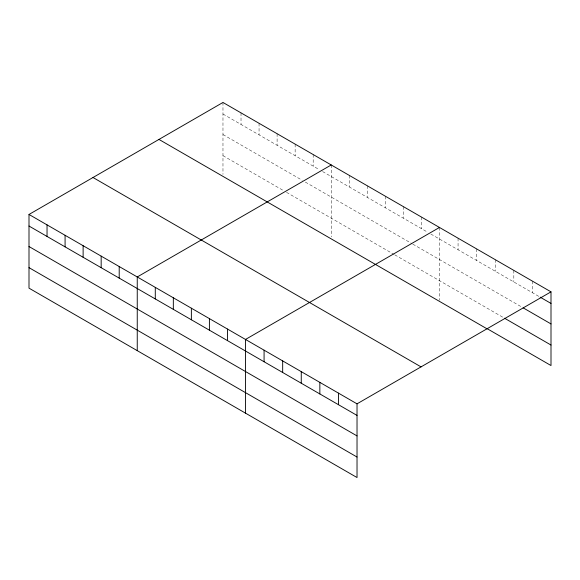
<?xml version="1.0" encoding="UTF-8"?>
<svg xmlns="http://www.w3.org/2000/svg" width="580" height="580" viewBox="0 0 580 580"><rect width="100%" height="100%" fill="white"/><g stroke="black" fill="none" stroke-linecap="round" stroke-linejoin="round"><path stroke-width="0.43" stroke-dasharray="2.9 2.17" d="M222.974 114.035L319.457 169.744M322.596 171.549L427.707 232.239M430.846 234.052L539.385 296.714M222.974 134.538L302.202 180.278M305.341 182.091L412.017 243.68M412.8 244.129L522.341 307.378M222.974 155.657L283.373 190.53M286.513 192.343L393.979 254.388M394.762 254.838L503.759 317.767M532.411 281.119L532.411 292.69M513.822 270.389L513.822 281.96M495.233 259.651L495.233 271.223M476.651 248.921L476.651 260.493M458.062 238.192L458.062 249.762M439.473 227.462L439.473 300.259M421.428 217.043L421.428 228.614M403.39 206.625L403.39 218.196M385.352 196.214L385.352 207.785M367.307 185.796L367.307 197.367M349.269 175.377L349.269 186.948M331.224 164.966L331.224 236.872M313.185 154.548L313.185 166.119M295.14 144.13L295.14 155.701M277.102 133.719L277.102 145.283M259.057 123.301L259.057 134.872M241.019 112.882L241.019 124.453M222.974 102.464L222.974 174.377"/><path stroke-width="0.87" d="M357.026 435.913L357.026 403.839L29 214.462L29 288.151L357.026 477.536L357.026 435.913L29 246.529M486.714 328.425L551 365.538L551 291.849L222.974 102.464L29 214.462M331.224 164.966L137.25 276.957L137.25 350.646M439.473 227.462L245.492 339.452L245.492 413.141M357.026 403.839L551 291.849M540.154 297.163L551 303.42M523.116 307.82L551 323.923M504.527 318.21L551 345.042M158.963 139.425L486.99 328.809M93.01 177.502L421.036 366.886M29 226.033L357.026 415.411M29 267.648L357.026 457.033M338.437 393.11L338.437 404.68M319.848 382.379L319.848 393.95M301.259 371.649L301.259 383.213M282.67 360.912L282.67 372.483M264.081 350.182L264.081 361.753M227.454 329.034L227.454 340.605M209.409 318.623L209.409 330.187M191.371 308.205L191.371 319.776M173.333 297.786L173.333 309.357M155.288 287.368L155.288 298.939M119.204 266.539L119.204 278.11M101.166 256.121L101.166 267.692M83.121 245.71L83.121 257.281M65.083 235.292L65.083 246.862M47.038 224.873L47.038 236.444"/></g></svg>
